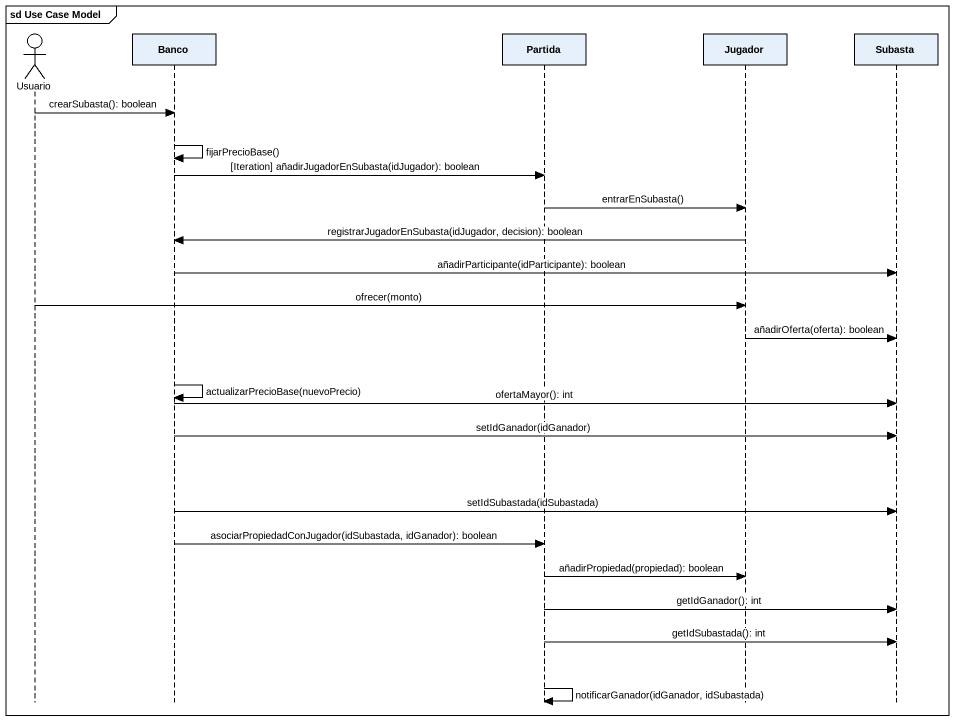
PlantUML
@startuml
mainframe sd Use Case Model
hide footbox
actor Usuario
participant Banco
participant Partida
participant Jugador
participant Subasta

Usuario -> Banco : crearSubasta(): boolean
Banco -> Banco : fijarPrecioBase()
Banco -> Partida : [Iteration] añadirJugadorEnSubasta(idJugador): boolean
Partida -> Jugador : entrarEnSubasta()
Jugador -> Banco : registrarJugadorEnSubasta(idJugador, decision): boolean
Banco -> Subasta : añadirParticipante(idParticipante): boolean
Usuario -> Jugador : ofrecer(monto)
Jugador -> Subasta : añadirOferta(oferta): boolean
Banco -> Banco : actualizarPrecioBase(nuevoPrecio)
Banco -> Subasta : ofertaMayor(): int
Banco -> Subasta : setIdGanador(idGanador)
Banco -> Subasta : setIdSubastada(idSubastada)
Banco -> Partida : asociarPropiedadConJugador(idSubastada, idGanador): boolean
Partida -> Jugador : añadirPropiedad(propiedad): boolean
Partida -> Subasta : getIdGanador(): int
Partida -> Subasta : getIdSubastada(): int
Partida -> Partida : notificarGanador(idGanador, idSubastada)
@enduml
